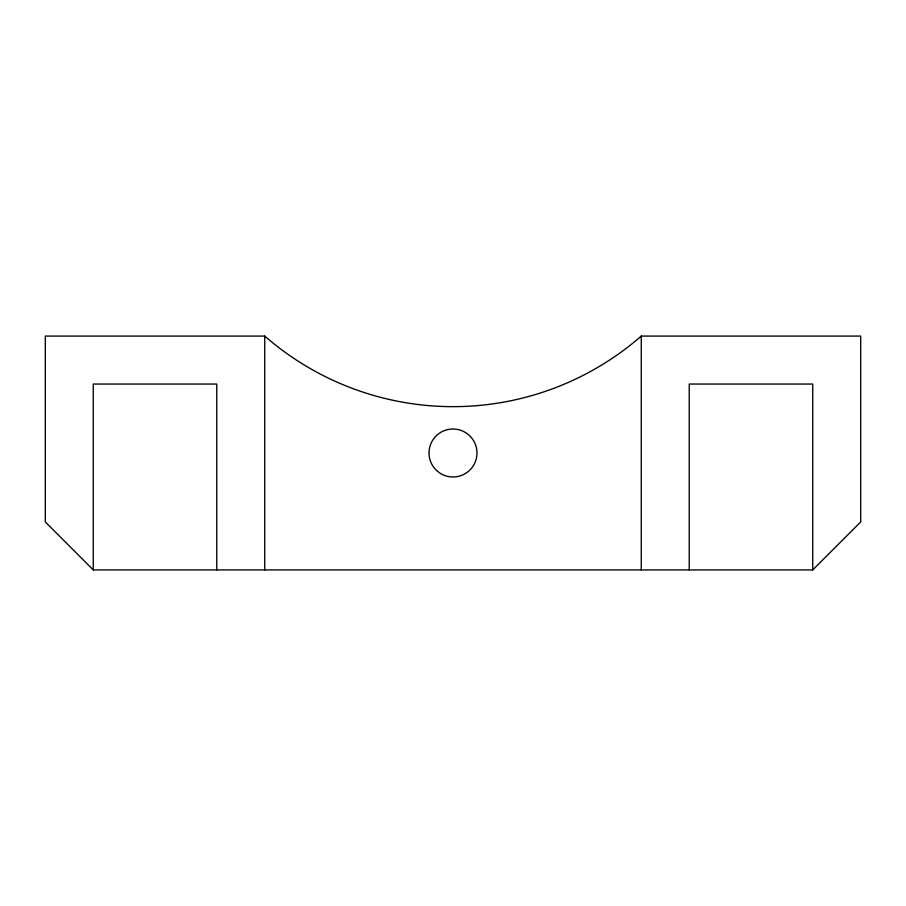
<?xml version="1.0" encoding="UTF-8"?>
<svg xmlns="http://www.w3.org/2000/svg" width="906" height="906" viewBox="0 0 906 906"><rect width="100%" height="100%" fill="white"/><g stroke="black" fill="none" stroke-linecap="round" stroke-linejoin="round"><path stroke-width="1.36" d="M812.739 569.919L860.7 521.947L860.7 336.081L641.267 336.081A286.409 286.409 0 0 1 264.733 336.081L45.3 336.081L45.3 521.947L93.261 569.919L812.739 569.919L812.739 384.053L689.228 384.053L689.228 569.919M641.267 336.081L641.267 569.919M264.733 336.081L264.733 569.919M216.772 569.919L216.772 384.053L93.261 384.053L93.261 569.919M436.59 470.497A23.986 23.986 0 0 0 476.352 458.459A23.986 23.986 0 0 0 446.046 430.044A23.986 23.986 0 0 0 436.59 470.497"/></g></svg>
